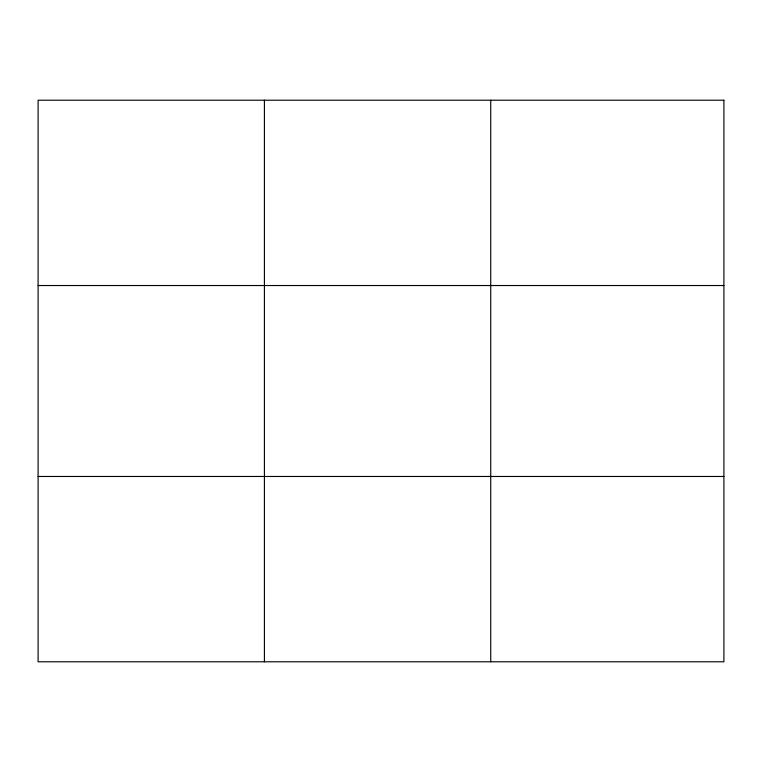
<?xml version="1.0" encoding="UTF-8"?>
<svg xmlns="http://www.w3.org/2000/svg" width="762" height="762" viewBox="0 0 762 762"><rect width="100%" height="100%" fill="white"/><g stroke="black" fill="none" stroke-linecap="round" stroke-linejoin="round"><path stroke-width="1.14" d="M264.414 661.787L264.414 100.213M490.728 661.787L490.728 100.213M38.1 285.531L723.9 285.531M38.1 476.469L723.9 476.469M723.9 100.213L723.9 661.787L38.1 661.787L38.1 100.213L723.9 100.213"/></g></svg>
